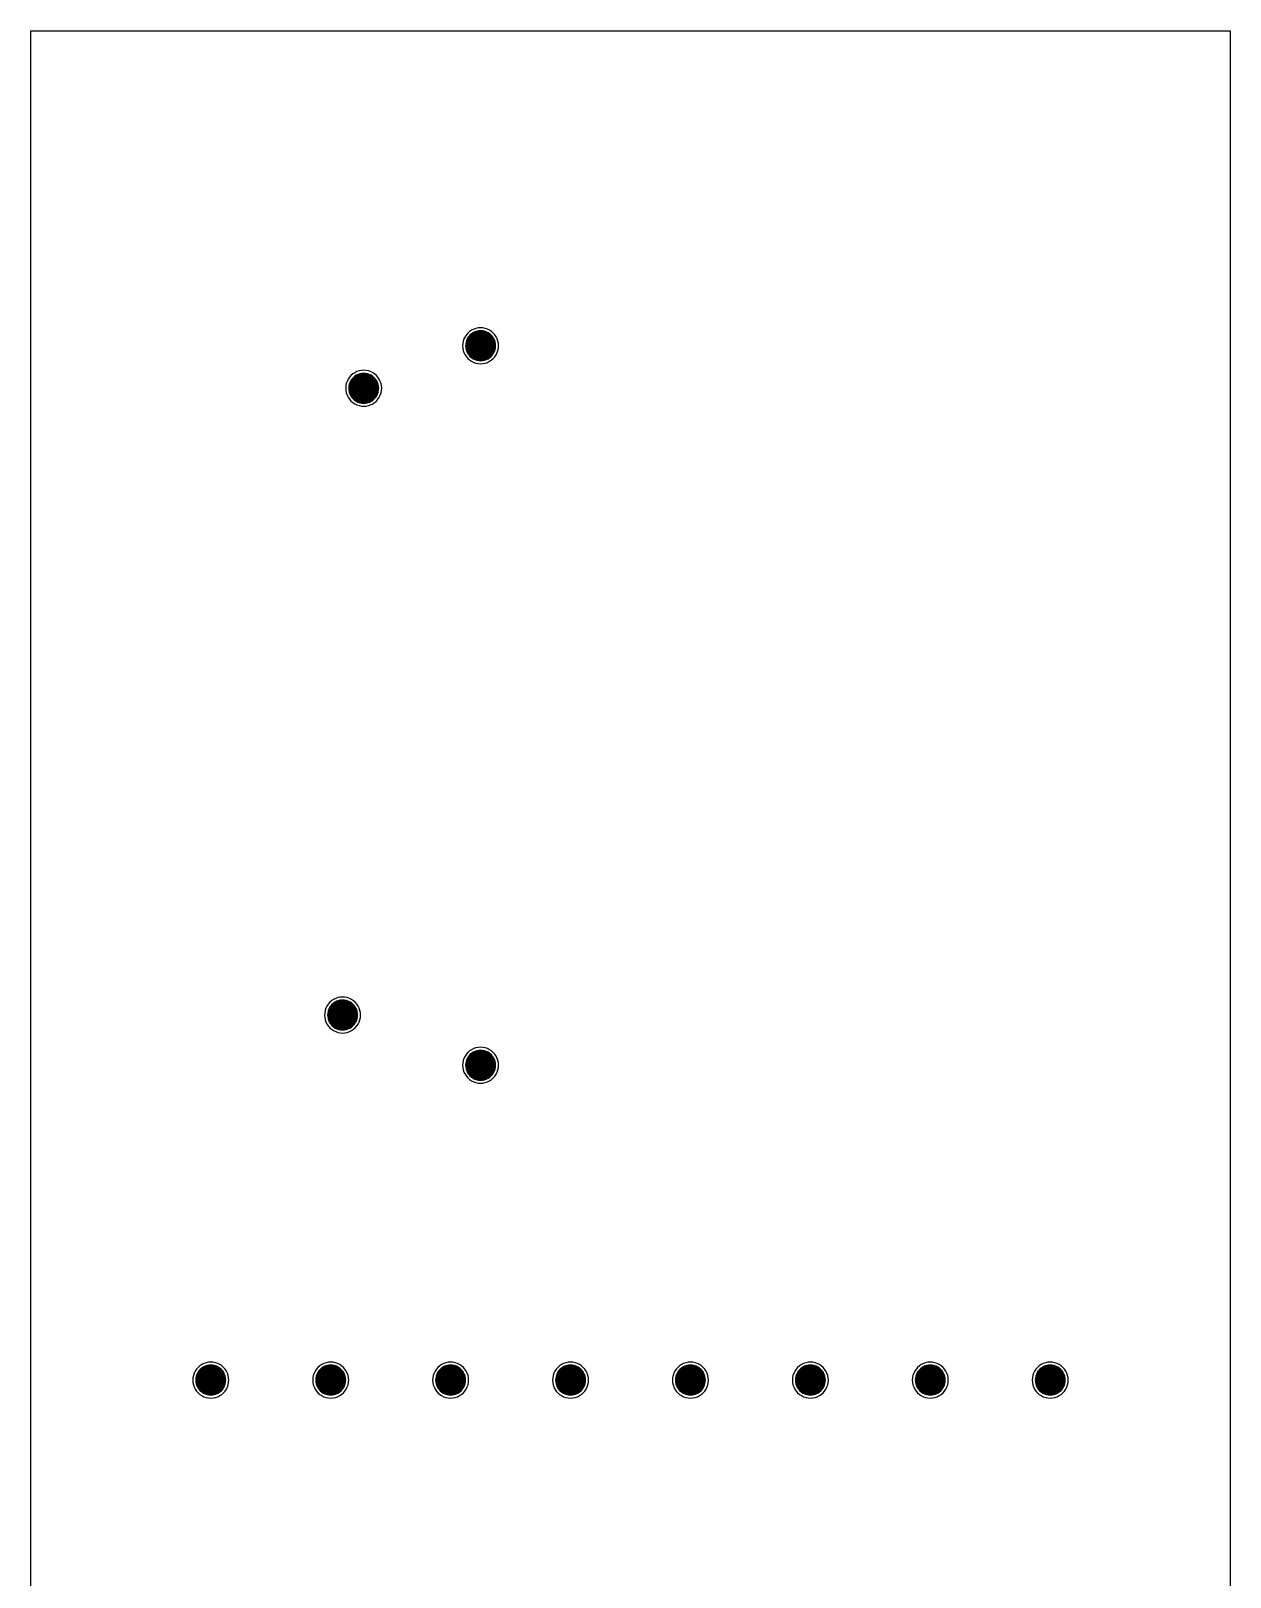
# Model space of a CAD drawing. Extents: x -2 to 177, y -6 to 16.
# Drawn here: x 168 to 172, y -0.66 to 4.5 of the extents above; entities that cross this region are included whole.
import ezdxf

# ---------------------------------------------------------------- set-up
doc = ezdxf.new("R2010")
doc.units = 0
for name, color, linetype in [('Outline', 1, 'continuous'), ('P12', 225, 'continuous'), ('V12', 96, 'continuous')]:
    doc.layers.add(name, color=color, linetype=linetype)

msp = doc.modelspace()

# ---------------------------------------------------------------- linework, layer by layer
at = {"layer": 'Outline'}
msp.add_lwpolyline([(172, 4.5), (172, -4.5), (168, -4.5), (168, 4.5)], close=True, dxfattribs=at)
at = {"layer": 'P12'}
for points in [[(169.56, 3.45), (169.5595, 3.4578), (169.558, 3.4655), (169.5554, 3.473), (169.552, 3.48), (169.5476, 3.4865), (169.5424, 3.4924), (169.5365, 3.4976), (169.53, 3.502), (169.523, 3.5054), (169.5155, 3.508), (169.5078, 3.5095), (169.5, 3.51), (169.4922, 3.5095), (169.4845, 3.508), (169.477, 3.5054), (169.47, 3.502), (169.4635, 3.4976), (169.4576, 3.4924), (169.4524, 3.4865), (169.448, 3.48), (169.4446, 3.473), (169.442, 3.4655), (169.4405, 3.4578), (169.44, 3.45), (169.4405, 3.4422), (169.442, 3.4345), (169.4446, 3.427), (169.448, 3.42), (169.4524, 3.4135), (169.4576, 3.4076), (169.4635, 3.4024), (169.47, 3.398), (169.477, 3.3946), (169.4845, 3.392), (169.4922, 3.3905), (169.5, 3.39), (169.5078, 3.3905), (169.5155, 3.392), (169.523, 3.3946), (169.53, 3.398), (169.5365, 3.4024), (169.5424, 3.4076), (169.5476, 3.4135), (169.552, 3.42), (169.5554, 3.427), (169.558, 3.4345), (169.5595, 3.4422), (169.56, 3.45)], [(169.17, 3.3081), (169.1695, 3.3159), (169.168, 3.3236), (169.1655, 3.331), (169.162, 3.3381), (169.1576, 3.3446), (169.1525, 3.3505), (169.1466, 3.3557), (169.14, 3.36), (169.133, 3.3635), (169.1256, 3.366), (169.1179, 3.3675), (169.11, 3.3681), (169.1022, 3.3675), (169.0945, 3.366), (169.0871, 3.3635), (169.08, 3.36), (169.0735, 3.3557), (169.0676, 3.3505), (169.0624, 3.3446), (169.0581, 3.3381), (169.0546, 3.331), (169.0521, 3.3236), (169.0505, 3.3159), (169.05, 3.3081), (169.0505, 3.3002), (169.0521, 3.2925), (169.0546, 3.2851), (169.0581, 3.2781), (169.0624, 3.2715), (169.0676, 3.2656), (169.0735, 3.2605), (169.08, 3.2561), (169.0871, 3.2526), (169.0945, 3.2501), (169.1022, 3.2486), (169.11, 3.2481), (169.1179, 3.2486), (169.1256, 3.2501), (169.133, 3.2526), (169.14, 3.2561), (169.1466, 3.2605), (169.1525, 3.2656), (169.1576, 3.2715), (169.162, 3.2781), (169.1655, 3.2851), (169.168, 3.2925), (169.1695, 3.3002), (169.17, 3.3081)], [(169.0996, 1.2176), (169.099, 1.2254), (169.0975, 1.2331), (169.095, 1.2406), (169.0915, 1.2476), (169.0872, 1.2541), (169.082, 1.26), (169.0761, 1.2652), (169.0696, 1.2696), (169.0625, 1.273), (169.0551, 1.2755), (169.0474, 1.2771), (169.0396, 1.2776), (169.0317, 1.2771), (169.024, 1.2755), (169.0166, 1.273), (169.0096, 1.2696), (169.003, 1.2652), (168.9971, 1.26), (168.9919, 1.2541), (168.9876, 1.2476), (168.9841, 1.2406), (168.9816, 1.2331), (168.9801, 1.2254), (168.9796, 1.2176), (168.9801, 1.2098), (168.9816, 1.2021), (168.9841, 1.1946), (168.9876, 1.1876), (168.9919, 1.1811), (168.9971, 1.1752), (169.003, 1.17), (169.0096, 1.1656), (169.0166, 1.1622), (169.024, 1.1596), (169.0317, 1.1581), (169.0396, 1.1576), (169.0474, 1.1581), (169.0551, 1.1596), (169.0625, 1.1622), (169.0696, 1.1656), (169.0761, 1.17), (169.082, 1.1752), (169.0872, 1.1811), (169.0915, 1.1876), (169.095, 1.1946), (169.0975, 1.2021), (169.099, 1.2098), (169.0996, 1.2176)], [(169.56, 1.05), (169.5595, 1.0578), (169.558, 1.0655), (169.5554, 1.073), (169.552, 1.08), (169.5476, 1.0865), (169.5424, 1.0924), (169.5365, 1.0976), (169.53, 1.102), (169.523, 1.1054), (169.5155, 1.108), (169.5078, 1.1095), (169.5, 1.11), (169.4922, 1.1095), (169.4845, 1.108), (169.477, 1.1054), (169.47, 1.102), (169.4635, 1.0976), (169.4576, 1.0924), (169.4524, 1.0865), (169.448, 1.08), (169.4446, 1.073), (169.442, 1.0655), (169.4405, 1.0578), (169.44, 1.05), (169.4405, 1.0422), (169.442, 1.0345), (169.4446, 1.027), (169.448, 1.02), (169.4524, 1.0135), (169.4576, 1.0076), (169.4635, 1.0024), (169.47, 0.998), (169.477, 0.9946), (169.4845, 0.992), (169.4922, 0.9905), (169.5, 0.99), (169.5078, 0.9905), (169.5155, 0.992), (169.523, 0.9946), (169.53, 0.998), (169.5365, 1.0024), (169.5424, 1.0076), (169.5476, 1.0135), (169.552, 1.02), (169.5554, 1.027), (169.558, 1.0345), (169.5595, 1.0422), (169.56, 1.05)], [(168.66, 0), (168.6595, 0.0078), (168.658, 0.0155), (168.6554, 0.023), (168.652, 0.03), (168.6476, 0.0365), (168.6424, 0.0424), (168.6365, 0.0476), (168.63, 0.052), (168.623, 0.0554), (168.6155, 0.058), (168.6078, 0.0595), (168.6, 0.06), (168.5922, 0.0595), (168.5845, 0.058), (168.577, 0.0554), (168.57, 0.052), (168.5635, 0.0476), (168.5576, 0.0424), (168.5524, 0.0365), (168.548, 0.03), (168.5446, 0.023), (168.542, 0.0155), (168.5405, 0.0078), (168.54, 0), (168.5405, -0.0078), (168.542, -0.0155), (168.5446, -0.023), (168.548, -0.03), (168.5524, -0.0365), (168.5576, -0.0424), (168.5635, -0.0476), (168.57, -0.052), (168.577, -0.0554), (168.5845, -0.058), (168.5922, -0.0595), (168.6, -0.06), (168.6078, -0.0595), (168.6155, -0.058), (168.623, -0.0554), (168.63, -0.052), (168.6365, -0.0476), (168.6424, -0.0424), (168.6476, -0.0365), (168.652, -0.03), (168.6554, -0.023), (168.658, -0.0155), (168.6595, -0.0078), (168.66, 0)], [(169.06, 0), (169.0595, 0.0078), (169.058, 0.0155), (169.0554, 0.023), (169.052, 0.03), (169.0476, 0.0365), (169.0424, 0.0424), (169.0365, 0.0476), (169.03, 0.052), (169.023, 0.0554), (169.0155, 0.058), (169.0078, 0.0595), (169, 0.06), (168.9922, 0.0595), (168.9845, 0.058), (168.977, 0.0554), (168.97, 0.052), (168.9635, 0.0476), (168.9576, 0.0424), (168.9524, 0.0365), (168.948, 0.03), (168.9446, 0.023), (168.942, 0.0155), (168.9405, 0.0078), (168.94, 0), (168.9405, -0.0078), (168.942, -0.0155), (168.9446, -0.023), (168.948, -0.03), (168.9524, -0.0365), (168.9576, -0.0424), (168.9635, -0.0476), (168.97, -0.052), (168.977, -0.0554), (168.9845, -0.058), (168.9922, -0.0595), (169, -0.06), (169.0078, -0.0595), (169.0155, -0.058), (169.023, -0.0554), (169.03, -0.052), (169.0365, -0.0476), (169.0424, -0.0424), (169.0476, -0.0365), (169.052, -0.03), (169.0554, -0.023), (169.058, -0.0155), (169.0595, -0.0078), (169.06, 0)], [(169.46, 0), (169.4595, 0.0078), (169.458, 0.0155), (169.4554, 0.023), (169.452, 0.03), (169.4476, 0.0365), (169.4424, 0.0424), (169.4365, 0.0476), (169.43, 0.052), (169.423, 0.0554), (169.4155, 0.058), (169.4078, 0.0595), (169.4, 0.06), (169.3922, 0.0595), (169.3845, 0.058), (169.377, 0.0554), (169.37, 0.052), (169.3635, 0.0476), (169.3576, 0.0424), (169.3524, 0.0365), (169.348, 0.03), (169.3446, 0.023), (169.342, 0.0155), (169.3405, 0.0078), (169.34, 0), (169.3405, -0.0078), (169.342, -0.0155), (169.3446, -0.023), (169.348, -0.03), (169.3524, -0.0365), (169.3576, -0.0424), (169.3635, -0.0476), (169.37, -0.052), (169.377, -0.0554), (169.3845, -0.058), (169.3922, -0.0595), (169.4, -0.06), (169.4078, -0.0595), (169.4155, -0.058), (169.423, -0.0554), (169.43, -0.052), (169.4365, -0.0476), (169.4424, -0.0424), (169.4476, -0.0365), (169.452, -0.03), (169.4554, -0.023), (169.458, -0.0155), (169.4595, -0.0078), (169.46, 0)], [(169.86, 0), (169.8595, 0.0078), (169.858, 0.0155), (169.8554, 0.023), (169.852, 0.03), (169.8476, 0.0365), (169.8424, 0.0424), (169.8365, 0.0476), (169.83, 0.052), (169.823, 0.0554), (169.8155, 0.058), (169.8078, 0.0595), (169.8, 0.06), (169.7922, 0.0595), (169.7845, 0.058), (169.777, 0.0554), (169.77, 0.052), (169.7635, 0.0476), (169.7576, 0.0424), (169.7524, 0.0365), (169.748, 0.03), (169.7446, 0.023), (169.742, 0.0155), (169.7405, 0.0078), (169.74, 0), (169.7405, -0.0078), (169.742, -0.0155), (169.7446, -0.023), (169.748, -0.03), (169.7524, -0.0365), (169.7576, -0.0424), (169.7635, -0.0476), (169.77, -0.052), (169.777, -0.0554), (169.7845, -0.058), (169.7922, -0.0595), (169.8, -0.06), (169.8078, -0.0595), (169.8155, -0.058), (169.823, -0.0554), (169.83, -0.052), (169.8365, -0.0476), (169.8424, -0.0424), (169.8476, -0.0365), (169.852, -0.03), (169.8554, -0.023), (169.858, -0.0155), (169.8595, -0.0078), (169.86, 0)], [(170.26, 0), (170.2595, 0.0078), (170.258, 0.0155), (170.2554, 0.023), (170.252, 0.03), (170.2476, 0.0365), (170.2424, 0.0424), (170.2365, 0.0476), (170.23, 0.052), (170.223, 0.0554), (170.2155, 0.058), (170.2078, 0.0595), (170.2, 0.06), (170.1922, 0.0595), (170.1845, 0.058), (170.177, 0.0554), (170.17, 0.052), (170.1635, 0.0476), (170.1576, 0.0424), (170.1524, 0.0365), (170.148, 0.03), (170.1446, 0.023), (170.142, 0.0155), (170.1405, 0.0078), (170.14, 0), (170.1405, -0.0078), (170.142, -0.0155), (170.1446, -0.023), (170.148, -0.03), (170.1524, -0.0365), (170.1576, -0.0424), (170.1635, -0.0476), (170.17, -0.052), (170.177, -0.0554), (170.1845, -0.058), (170.1922, -0.0595), (170.2, -0.06), (170.2078, -0.0595), (170.2155, -0.058), (170.223, -0.0554), (170.23, -0.052), (170.2365, -0.0476), (170.2424, -0.0424), (170.2476, -0.0365), (170.252, -0.03), (170.2554, -0.023), (170.258, -0.0155), (170.2595, -0.0078), (170.26, 0)], [(170.66, 0), (170.6595, 0.0078), (170.658, 0.0155), (170.6554, 0.023), (170.652, 0.03), (170.6476, 0.0365), (170.6424, 0.0424), (170.6365, 0.0476), (170.63, 0.052), (170.623, 0.0554), (170.6155, 0.058), (170.6078, 0.0595), (170.6, 0.06), (170.5922, 0.0595), (170.5845, 0.058), (170.577, 0.0554), (170.57, 0.052), (170.5635, 0.0476), (170.5576, 0.0424), (170.5524, 0.0365), (170.548, 0.03), (170.5446, 0.023), (170.542, 0.0155), (170.5405, 0.0078), (170.54, 0), (170.5405, -0.0078), (170.542, -0.0155), (170.5446, -0.023), (170.548, -0.03), (170.5524, -0.0365), (170.5576, -0.0424), (170.5635, -0.0476), (170.57, -0.052), (170.577, -0.0554), (170.5845, -0.058), (170.5922, -0.0595), (170.6, -0.06), (170.6078, -0.0595), (170.6155, -0.058), (170.623, -0.0554), (170.63, -0.052), (170.6365, -0.0476), (170.6424, -0.0424), (170.6476, -0.0365), (170.652, -0.03), (170.6554, -0.023), (170.658, -0.0155), (170.6595, -0.0078), (170.66, 0)], [(171.06, 0), (171.0595, 0.0078), (171.058, 0.0155), (171.0554, 0.023), (171.052, 0.03), (171.0476, 0.0365), (171.0424, 0.0424), (171.0365, 0.0476), (171.03, 0.052), (171.023, 0.0554), (171.0155, 0.058), (171.0078, 0.0595), (171, 0.06), (170.9922, 0.0595), (170.9845, 0.058), (170.977, 0.0554), (170.97, 0.052), (170.9635, 0.0476), (170.9576, 0.0424), (170.9524, 0.0365), (170.948, 0.03), (170.9446, 0.023), (170.942, 0.0155), (170.9405, 0.0078), (170.94, 0), (170.9405, -0.0078), (170.942, -0.0155), (170.9446, -0.023), (170.948, -0.03), (170.9524, -0.0365), (170.9576, -0.0424), (170.9635, -0.0476), (170.97, -0.052), (170.977, -0.0554), (170.9845, -0.058), (170.9922, -0.0595), (171, -0.06), (171.0078, -0.0595), (171.0155, -0.058), (171.023, -0.0554), (171.03, -0.052), (171.0365, -0.0476), (171.0424, -0.0424), (171.0476, -0.0365), (171.052, -0.03), (171.0554, -0.023), (171.058, -0.0155), (171.0595, -0.0078), (171.06, 0)], [(171.46, 0), (171.4595, 0.0078), (171.458, 0.0155), (171.4554, 0.023), (171.452, 0.03), (171.4476, 0.0365), (171.4424, 0.0424), (171.4365, 0.0476), (171.43, 0.052), (171.423, 0.0554), (171.4155, 0.058), (171.4078, 0.0595), (171.4, 0.06), (171.3922, 0.0595), (171.3845, 0.058), (171.377, 0.0554), (171.37, 0.052), (171.3635, 0.0476), (171.3576, 0.0424), (171.3524, 0.0365), (171.348, 0.03), (171.3446, 0.023), (171.342, 0.0155), (171.3405, 0.0078), (171.34, 0), (171.3405, -0.0078), (171.342, -0.0155), (171.3446, -0.023), (171.348, -0.03), (171.3524, -0.0365), (171.3576, -0.0424), (171.3635, -0.0476), (171.37, -0.052), (171.377, -0.0554), (171.3845, -0.058), (171.3922, -0.0595), (171.4, -0.06), (171.4078, -0.0595), (171.4155, -0.058), (171.423, -0.0554), (171.43, -0.052), (171.4365, -0.0476), (171.4424, -0.0424), (171.4476, -0.0365), (171.452, -0.03), (171.4554, -0.023), (171.458, -0.0155), (171.4595, -0.0078), (171.46, 0)]]:
    msp.add_lwpolyline(points, close=True, dxfattribs=at)
at = {"layer": 'V12'}
for points in [[(169.55, 3.45), (169.5496, 3.4565), (169.5483, 3.4629), (169.5462, 3.4691), (169.5433, 3.475), (169.5397, 3.4804), (169.5354, 3.4854), (169.5304, 3.4897), (169.525, 3.4933), (169.5191, 3.4962), (169.5129, 3.4983), (169.5065, 3.4996), (169.5, 3.5), (169.4935, 3.4996), (169.4871, 3.4983), (169.4809, 3.4962), (169.475, 3.4933), (169.4696, 3.4897), (169.4646, 3.4854), (169.4603, 3.4804), (169.4567, 3.475), (169.4538, 3.4691), (169.4517, 3.4629), (169.4504, 3.4565), (169.45, 3.45), (169.4504, 3.4435), (169.4517, 3.4371), (169.4538, 3.4309), (169.4567, 3.425), (169.4603, 3.4196), (169.4646, 3.4146), (169.4696, 3.4103), (169.475, 3.4067), (169.4809, 3.4038), (169.4871, 3.4017), (169.4935, 3.4004), (169.5, 3.4), (169.5065, 3.4004), (169.5129, 3.4017), (169.5191, 3.4038), (169.525, 3.4067), (169.5304, 3.4103), (169.5354, 3.4146), (169.5397, 3.4196), (169.5433, 3.425), (169.5462, 3.4309), (169.5483, 3.4371), (169.5496, 3.4435), (169.55, 3.45)], [(169.16, 3.3081), (169.1596, 3.3146), (169.1583, 3.321), (169.1562, 3.3272), (169.1533, 3.3331), (169.1497, 3.3385), (169.1454, 3.3434), (169.1405, 3.3477), (169.135, 3.3514), (169.1292, 3.3543), (169.123, 3.3564), (169.1166, 3.3576), (169.11, 3.3581), (169.1035, 3.3576), (169.0971, 3.3564), (169.0909, 3.3543), (169.085, 3.3514), (169.0796, 3.3477), (169.0747, 3.3434), (169.0704, 3.3385), (169.0667, 3.3331), (169.0638, 3.3272), (169.0617, 3.321), (169.0605, 3.3146), (169.06, 3.3081), (169.0605, 3.3015), (169.0617, 3.2951), (169.0638, 3.2889), (169.0667, 3.2831), (169.0704, 3.2776), (169.0747, 3.2727), (169.0796, 3.2684), (169.085, 3.2648), (169.0909, 3.2619), (169.0971, 3.2598), (169.1035, 3.2585), (169.11, 3.2581), (169.1166, 3.2585), (169.123, 3.2598), (169.1292, 3.2619), (169.135, 3.2648), (169.1405, 3.2684), (169.1454, 3.2727), (169.1497, 3.2776), (169.1533, 3.2831), (169.1562, 3.2889), (169.1583, 3.2951), (169.1596, 3.3015), (169.16, 3.3081)], [(169.0896, 1.2176), (169.0891, 1.2241), (169.0878, 1.2305), (169.0857, 1.2367), (169.0829, 1.2426), (169.0792, 1.248), (169.0749, 1.2529), (169.07, 1.2573), (169.0646, 1.2609), (169.0587, 1.2638), (169.0525, 1.2659), (169.0461, 1.2672), (169.0396, 1.2676), (169.033, 1.2672), (169.0266, 1.2659), (169.0204, 1.2638), (169.0146, 1.2609), (169.0091, 1.2573), (169.0042, 1.2529), (168.9999, 1.248), (168.9962, 1.2426), (168.9934, 1.2367), (168.9913, 1.2305), (168.99, 1.2241), (168.9896, 1.2176), (168.99, 1.2111), (168.9913, 1.2046), (168.9934, 1.1985), (168.9962, 1.1926), (168.9999, 1.1872), (169.0042, 1.1822), (169.0091, 1.1779), (169.0146, 1.1743), (169.0204, 1.1714), (169.0266, 1.1693), (169.033, 1.168), (169.0396, 1.1676), (169.0461, 1.168), (169.0525, 1.1693), (169.0587, 1.1714), (169.0646, 1.1743), (169.07, 1.1779), (169.0749, 1.1822), (169.0792, 1.1872), (169.0829, 1.1926), (169.0857, 1.1985), (169.0878, 1.2046), (169.0891, 1.2111), (169.0896, 1.2176)], [(169.55, 1.05), (169.5496, 1.0565), (169.5483, 1.0629), (169.5462, 1.0691), (169.5433, 1.075), (169.5397, 1.0804), (169.5354, 1.0854), (169.5304, 1.0897), (169.525, 1.0933), (169.5191, 1.0962), (169.5129, 1.0983), (169.5065, 1.0996), (169.5, 1.1), (169.4935, 1.0996), (169.4871, 1.0983), (169.4809, 1.0962), (169.475, 1.0933), (169.4696, 1.0897), (169.4646, 1.0854), (169.4603, 1.0804), (169.4567, 1.075), (169.4538, 1.0691), (169.4517, 1.0629), (169.4504, 1.0565), (169.45, 1.05), (169.4504, 1.0435), (169.4517, 1.0371), (169.4538, 1.0309), (169.4567, 1.025), (169.4603, 1.0196), (169.4646, 1.0146), (169.4696, 1.0103), (169.475, 1.0067), (169.4809, 1.0038), (169.4871, 1.0017), (169.4935, 1.0004), (169.5, 1), (169.5065, 1.0004), (169.5129, 1.0017), (169.5191, 1.0038), (169.525, 1.0067), (169.5304, 1.0103), (169.5354, 1.0146), (169.5397, 1.0196), (169.5433, 1.025), (169.5462, 1.0309), (169.5483, 1.0371), (169.5496, 1.0435), (169.55, 1.05)], [(168.65, 0), (168.6496, 0.0065), (168.6483, 0.0129), (168.6462, 0.0191), (168.6433, 0.025), (168.6397, 0.0304), (168.6354, 0.0354), (168.6304, 0.0397), (168.625, 0.0433), (168.6191, 0.0462), (168.6129, 0.0483), (168.6065, 0.0496), (168.6, 0.05), (168.5935, 0.0496), (168.5871, 0.0483), (168.5809, 0.0462), (168.575, 0.0433), (168.5696, 0.0397), (168.5646, 0.0354), (168.5603, 0.0304), (168.5567, 0.025), (168.5538, 0.0191), (168.5517, 0.0129), (168.5504, 0.0065), (168.55, 0), (168.5504, -0.0065), (168.5517, -0.0129), (168.5538, -0.0191), (168.5567, -0.025), (168.5603, -0.0304), (168.5646, -0.0354), (168.5696, -0.0397), (168.575, -0.0433), (168.5809, -0.0462), (168.5871, -0.0483), (168.5935, -0.0496), (168.6, -0.05), (168.6065, -0.0496), (168.6129, -0.0483), (168.6191, -0.0462), (168.625, -0.0433), (168.6304, -0.0397), (168.6354, -0.0354), (168.6397, -0.0304), (168.6433, -0.025), (168.6462, -0.0191), (168.6483, -0.0129), (168.6496, -0.0065), (168.65, 0)], [(169.05, 0), (169.0496, 0.0065), (169.0483, 0.0129), (169.0462, 0.0191), (169.0433, 0.025), (169.0397, 0.0304), (169.0354, 0.0354), (169.0304, 0.0397), (169.025, 0.0433), (169.0191, 0.0462), (169.0129, 0.0483), (169.0065, 0.0496), (169, 0.05), (168.9935, 0.0496), (168.9871, 0.0483), (168.9809, 0.0462), (168.975, 0.0433), (168.9696, 0.0397), (168.9646, 0.0354), (168.9603, 0.0304), (168.9567, 0.025), (168.9538, 0.0191), (168.9517, 0.0129), (168.9504, 0.0065), (168.95, 0), (168.9504, -0.0065), (168.9517, -0.0129), (168.9538, -0.0191), (168.9567, -0.025), (168.9603, -0.0304), (168.9646, -0.0354), (168.9696, -0.0397), (168.975, -0.0433), (168.9809, -0.0462), (168.9871, -0.0483), (168.9935, -0.0496), (169, -0.05), (169.0065, -0.0496), (169.0129, -0.0483), (169.0191, -0.0462), (169.025, -0.0433), (169.0304, -0.0397), (169.0354, -0.0354), (169.0397, -0.0304), (169.0433, -0.025), (169.0462, -0.0191), (169.0483, -0.0129), (169.0496, -0.0065), (169.05, 0)], [(169.45, 0), (169.4496, 0.0065), (169.4483, 0.0129), (169.4462, 0.0191), (169.4433, 0.025), (169.4397, 0.0304), (169.4354, 0.0354), (169.4304, 0.0397), (169.425, 0.0433), (169.4191, 0.0462), (169.4129, 0.0483), (169.4065, 0.0496), (169.4, 0.05), (169.3935, 0.0496), (169.3871, 0.0483), (169.3809, 0.0462), (169.375, 0.0433), (169.3696, 0.0397), (169.3646, 0.0354), (169.3603, 0.0304), (169.3567, 0.025), (169.3538, 0.0191), (169.3517, 0.0129), (169.3504, 0.0065), (169.35, 0), (169.3504, -0.0065), (169.3517, -0.0129), (169.3538, -0.0191), (169.3567, -0.025), (169.3603, -0.0304), (169.3646, -0.0354), (169.3696, -0.0397), (169.375, -0.0433), (169.3809, -0.0462), (169.3871, -0.0483), (169.3935, -0.0496), (169.4, -0.05), (169.4065, -0.0496), (169.4129, -0.0483), (169.4191, -0.0462), (169.425, -0.0433), (169.4304, -0.0397), (169.4354, -0.0354), (169.4397, -0.0304), (169.4433, -0.025), (169.4462, -0.0191), (169.4483, -0.0129), (169.4496, -0.0065), (169.45, 0)], [(169.85, 0), (169.8496, 0.0065), (169.8483, 0.0129), (169.8462, 0.0191), (169.8433, 0.025), (169.8397, 0.0304), (169.8354, 0.0354), (169.8304, 0.0397), (169.825, 0.0433), (169.8191, 0.0462), (169.8129, 0.0483), (169.8065, 0.0496), (169.8, 0.05), (169.7935, 0.0496), (169.7871, 0.0483), (169.7809, 0.0462), (169.775, 0.0433), (169.7696, 0.0397), (169.7646, 0.0354), (169.7603, 0.0304), (169.7567, 0.025), (169.7538, 0.0191), (169.7517, 0.0129), (169.7504, 0.0065), (169.75, 0), (169.7504, -0.0065), (169.7517, -0.0129), (169.7538, -0.0191), (169.7567, -0.025), (169.7603, -0.0304), (169.7646, -0.0354), (169.7696, -0.0397), (169.775, -0.0433), (169.7809, -0.0462), (169.7871, -0.0483), (169.7935, -0.0496), (169.8, -0.05), (169.8065, -0.0496), (169.8129, -0.0483), (169.8191, -0.0462), (169.825, -0.0433), (169.8304, -0.0397), (169.8354, -0.0354), (169.8397, -0.0304), (169.8433, -0.025), (169.8462, -0.0191), (169.8483, -0.0129), (169.8496, -0.0065), (169.85, 0)], [(170.25, 0), (170.2496, 0.0065), (170.2483, 0.0129), (170.2462, 0.0191), (170.2433, 0.025), (170.2397, 0.0304), (170.2354, 0.0354), (170.2304, 0.0397), (170.225, 0.0433), (170.2191, 0.0462), (170.2129, 0.0483), (170.2065, 0.0496), (170.2, 0.05), (170.1935, 0.0496), (170.1871, 0.0483), (170.1809, 0.0462), (170.175, 0.0433), (170.1696, 0.0397), (170.1646, 0.0354), (170.1603, 0.0304), (170.1567, 0.025), (170.1538, 0.0191), (170.1517, 0.0129), (170.1504, 0.0065), (170.15, 0), (170.1504, -0.0065), (170.1517, -0.0129), (170.1538, -0.0191), (170.1567, -0.025), (170.1603, -0.0304), (170.1646, -0.0354), (170.1696, -0.0397), (170.175, -0.0433), (170.1809, -0.0462), (170.1871, -0.0483), (170.1935, -0.0496), (170.2, -0.05), (170.2065, -0.0496), (170.2129, -0.0483), (170.2191, -0.0462), (170.225, -0.0433), (170.2304, -0.0397), (170.2354, -0.0354), (170.2397, -0.0304), (170.2433, -0.025), (170.2462, -0.0191), (170.2483, -0.0129), (170.2496, -0.0065), (170.25, 0)], [(170.65, 0), (170.6496, 0.0065), (170.6483, 0.0129), (170.6462, 0.0191), (170.6433, 0.025), (170.6397, 0.0304), (170.6354, 0.0354), (170.6304, 0.0397), (170.625, 0.0433), (170.6191, 0.0462), (170.6129, 0.0483), (170.6065, 0.0496), (170.6, 0.05), (170.5935, 0.0496), (170.5871, 0.0483), (170.5809, 0.0462), (170.575, 0.0433), (170.5696, 0.0397), (170.5646, 0.0354), (170.5603, 0.0304), (170.5567, 0.025), (170.5538, 0.0191), (170.5517, 0.0129), (170.5504, 0.0065), (170.55, 0), (170.5504, -0.0065), (170.5517, -0.0129), (170.5538, -0.0191), (170.5567, -0.025), (170.5603, -0.0304), (170.5646, -0.0354), (170.5696, -0.0397), (170.575, -0.0433), (170.5809, -0.0462), (170.5871, -0.0483), (170.5935, -0.0496), (170.6, -0.05), (170.6065, -0.0496), (170.6129, -0.0483), (170.6191, -0.0462), (170.625, -0.0433), (170.6304, -0.0397), (170.6354, -0.0354), (170.6397, -0.0304), (170.6433, -0.025), (170.6462, -0.0191), (170.6483, -0.0129), (170.6496, -0.0065), (170.65, 0)], [(171.05, 0), (171.0496, 0.0065), (171.0483, 0.0129), (171.0462, 0.0191), (171.0433, 0.025), (171.0397, 0.0304), (171.0354, 0.0354), (171.0304, 0.0397), (171.025, 0.0433), (171.0191, 0.0462), (171.0129, 0.0483), (171.0065, 0.0496), (171, 0.05), (170.9935, 0.0496), (170.9871, 0.0483), (170.9809, 0.0462), (170.975, 0.0433), (170.9696, 0.0397), (170.9646, 0.0354), (170.9603, 0.0304), (170.9567, 0.025), (170.9538, 0.0191), (170.9517, 0.0129), (170.9504, 0.0065), (170.95, 0), (170.9504, -0.0065), (170.9517, -0.0129), (170.9538, -0.0191), (170.9567, -0.025), (170.9603, -0.0304), (170.9646, -0.0354), (170.9696, -0.0397), (170.975, -0.0433), (170.9809, -0.0462), (170.9871, -0.0483), (170.9935, -0.0496), (171, -0.05), (171.0065, -0.0496), (171.0129, -0.0483), (171.0191, -0.0462), (171.025, -0.0433), (171.0304, -0.0397), (171.0354, -0.0354), (171.0397, -0.0304), (171.0433, -0.025), (171.0462, -0.0191), (171.0483, -0.0129), (171.0496, -0.0065), (171.05, 0)], [(171.45, 0), (171.4496, 0.0065), (171.4483, 0.0129), (171.4462, 0.0191), (171.4433, 0.025), (171.4397, 0.0304), (171.4354, 0.0354), (171.4304, 0.0397), (171.425, 0.0433), (171.4191, 0.0462), (171.4129, 0.0483), (171.4065, 0.0496), (171.4, 0.05), (171.3935, 0.0496), (171.3871, 0.0483), (171.3809, 0.0462), (171.375, 0.0433), (171.3696, 0.0397), (171.3646, 0.0354), (171.3603, 0.0304), (171.3567, 0.025), (171.3538, 0.0191), (171.3517, 0.0129), (171.3504, 0.0065), (171.35, 0), (171.3504, -0.0065), (171.3517, -0.0129), (171.3538, -0.0191), (171.3567, -0.025), (171.3603, -0.0304), (171.3646, -0.0354), (171.3696, -0.0397), (171.375, -0.0433), (171.3809, -0.0462), (171.3871, -0.0483), (171.3935, -0.0496), (171.4, -0.05), (171.4065, -0.0496), (171.4129, -0.0483), (171.4191, -0.0462), (171.425, -0.0433), (171.4304, -0.0397), (171.4354, -0.0354), (171.4397, -0.0304), (171.4433, -0.025), (171.4462, -0.0191), (171.4483, -0.0129), (171.4496, -0.0065), (171.45, 0)]]:
    msp.add_lwpolyline(points, close=True, dxfattribs=at)
for points in [[(169.4538, 3.4691), (169.45, 3.45), (169.5, 3.45)], [(169.4646, 3.4854), (169.4538, 3.4691), (169.5, 3.45)], [(169.4809, 3.4962), (169.4646, 3.4854), (169.5, 3.45)], [(169.5, 3.5), (169.4809, 3.4962), (169.5, 3.45)], [(169.5191, 3.4962), (169.5, 3.5), (169.5, 3.45)], [(169.5354, 3.4854), (169.5191, 3.4962), (169.5, 3.45)], [(169.5462, 3.4691), (169.5354, 3.4854), (169.5, 3.45)], [(169.55, 3.45), (169.5462, 3.4691), (169.5, 3.45)], [(169.45, 3.45), (169.4538, 3.4309), (169.5, 3.45)], [(169.4538, 3.4309), (169.4646, 3.4146), (169.5, 3.45)], [(169.4646, 3.4146), (169.4809, 3.4038), (169.5, 3.45)], [(169.4809, 3.4038), (169.5, 3.4), (169.5, 3.45)], [(169.5, 3.4), (169.5191, 3.4038), (169.5, 3.45)], [(169.5191, 3.4038), (169.5354, 3.4146), (169.5, 3.45)], [(169.5354, 3.4146), (169.5462, 3.4309), (169.5, 3.45)], [(169.5462, 3.4309), (169.55, 3.45), (169.5, 3.45)], [(169.0909, 3.3543), (169.0747, 3.3434), (169.11, 3.3081)], [(169.11, 3.3581), (169.0909, 3.3543), (169.11, 3.3081)], [(169.1292, 3.3543), (169.11, 3.3581), (169.11, 3.3081)], [(169.1454, 3.3434), (169.1292, 3.3543), (169.11, 3.3081)], [(169.0638, 3.3272), (169.06, 3.3081), (169.11, 3.3081)], [(169.06, 3.3081), (169.0638, 3.2889), (169.11, 3.3081)], [(169.0747, 3.3434), (169.0638, 3.3272), (169.11, 3.3081)], [(169.0638, 3.2889), (169.0747, 3.2727), (169.11, 3.3081)], [(169.0747, 3.2727), (169.0909, 3.2619), (169.11, 3.3081)], [(169.0909, 3.2619), (169.11, 3.2581), (169.11, 3.3081)], [(169.1562, 3.3272), (169.1454, 3.3434), (169.11, 3.3081)], [(169.16, 3.3081), (169.1562, 3.3272), (169.11, 3.3081)], [(169.11, 3.2581), (169.1292, 3.2619), (169.11, 3.3081)], [(169.1292, 3.2619), (169.1454, 3.2727), (169.11, 3.3081)], [(169.1454, 3.2727), (169.1562, 3.2889), (169.11, 3.3081)], [(169.1562, 3.2889), (169.16, 3.3081), (169.11, 3.3081)], [(169.0042, 1.2529), (168.9934, 1.2367), (169.0396, 1.2176)], [(169.0204, 1.2638), (169.0042, 1.2529), (169.0396, 1.2176)], [(169.0396, 1.2676), (169.0204, 1.2638), (169.0396, 1.2176)], [(169.0587, 1.2638), (169.0396, 1.2676), (169.0396, 1.2176)], [(169.0749, 1.2529), (169.0587, 1.2638), (169.0396, 1.2176)], [(169.0857, 1.2367), (169.0749, 1.2529), (169.0396, 1.2176)], [(168.9934, 1.2367), (168.9896, 1.2176), (169.0396, 1.2176)], [(168.9896, 1.2176), (168.9934, 1.1985), (169.0396, 1.2176)], [(168.9934, 1.1985), (169.0042, 1.1822), (169.0396, 1.2176)], [(169.0042, 1.1822), (169.0204, 1.1714), (169.0396, 1.2176)], [(169.0204, 1.1714), (169.0396, 1.1676), (169.0396, 1.2176)], [(169.0896, 1.2176), (169.0857, 1.2367), (169.0396, 1.2176)], [(169.0396, 1.1676), (169.0587, 1.1714), (169.0396, 1.2176)], [(169.0587, 1.1714), (169.0749, 1.1822), (169.0396, 1.2176)], [(169.0749, 1.1822), (169.0857, 1.1985), (169.0396, 1.2176)], [(169.0857, 1.1985), (169.0896, 1.2176), (169.0396, 1.2176)], [(169.4646, 1.0854), (169.4538, 1.0691), (169.5, 1.05)], [(169.4809, 1.0962), (169.4646, 1.0854), (169.5, 1.05)], [(169.5, 1.1), (169.4809, 1.0962), (169.5, 1.05)], [(169.5191, 1.0962), (169.5, 1.1), (169.5, 1.05)], [(169.5354, 1.0854), (169.5191, 1.0962), (169.5, 1.05)], [(169.5462, 1.0691), (169.5354, 1.0854), (169.5, 1.05)], [(169.4538, 1.0691), (169.45, 1.05), (169.5, 1.05)], [(169.45, 1.05), (169.4538, 1.0309), (169.5, 1.05)], [(169.4538, 1.0309), (169.4646, 1.0146), (169.5, 1.05)], [(169.4646, 1.0146), (169.4809, 1.0038), (169.5, 1.05)], [(169.4809, 1.0038), (169.5, 1), (169.5, 1.05)], [(169.55, 1.05), (169.5462, 1.0691), (169.5, 1.05)], [(169.5, 1), (169.5191, 1.0038), (169.5, 1.05)], [(169.5191, 1.0038), (169.5354, 1.0146), (169.5, 1.05)], [(169.5354, 1.0146), (169.5462, 1.0309), (169.5, 1.05)], [(169.5462, 1.0309), (169.55, 1.05), (169.5, 1.05)], [(168.5538, 0.0191), (168.55, 0), (168.6, 0)], [(168.5646, 0.0354), (168.5538, 0.0191), (168.6, 0)], [(168.5809, 0.0462), (168.5646, 0.0354), (168.6, 0)], [(168.6, 0.05), (168.5809, 0.0462), (168.6, 0)], [(168.6191, 0.0462), (168.6, 0.05), (168.6, 0)], [(168.6354, 0.0354), (168.6191, 0.0462), (168.6, 0)], [(168.6462, 0.0191), (168.6354, 0.0354), (168.6, 0)], [(168.65, 0), (168.6462, 0.0191), (168.6, 0)], [(168.9538, 0.0191), (168.95, 0), (169, 0)], [(168.9646, 0.0354), (168.9538, 0.0191), (169, 0)], [(168.9809, 0.0462), (168.9646, 0.0354), (169, 0)], [(169, 0.05), (168.9809, 0.0462), (169, 0)], [(169.0191, 0.0462), (169, 0.05), (169, 0)], [(169.0354, 0.0354), (169.0191, 0.0462), (169, 0)], [(169.0462, 0.0191), (169.0354, 0.0354), (169, 0)], [(169.05, 0), (169.0462, 0.0191), (169, 0)], [(169.3538, 0.0191), (169.35, 0), (169.4, 0)], [(169.3646, 0.0354), (169.3538, 0.0191), (169.4, 0)], [(169.3809, 0.0462), (169.3646, 0.0354), (169.4, 0)], [(169.4, 0.05), (169.3809, 0.0462), (169.4, 0)], [(169.4191, 0.0462), (169.4, 0.05), (169.4, 0)], [(169.4354, 0.0354), (169.4191, 0.0462), (169.4, 0)], [(169.4462, 0.0191), (169.4354, 0.0354), (169.4, 0)], [(169.45, 0), (169.4462, 0.0191), (169.4, 0)], [(169.7538, 0.0191), (169.75, 0), (169.8, 0)], [(169.7646, 0.0354), (169.7538, 0.0191), (169.8, 0)], [(169.7809, 0.0462), (169.7646, 0.0354), (169.8, 0)], [(169.8, 0.05), (169.7809, 0.0462), (169.8, 0)], [(169.8191, 0.0462), (169.8, 0.05), (169.8, 0)], [(169.8354, 0.0354), (169.8191, 0.0462), (169.8, 0)], [(169.8462, 0.0191), (169.8354, 0.0354), (169.8, 0)], [(169.85, 0), (169.8462, 0.0191), (169.8, 0)], [(170.1538, 0.0191), (170.15, 0), (170.2, 0)], [(170.1646, 0.0354), (170.1538, 0.0191), (170.2, 0)], [(170.1809, 0.0462), (170.1646, 0.0354), (170.2, 0)], [(170.2, 0.05), (170.1809, 0.0462), (170.2, 0)], [(170.2191, 0.0462), (170.2, 0.05), (170.2, 0)], [(170.2354, 0.0354), (170.2191, 0.0462), (170.2, 0)], [(170.2462, 0.0191), (170.2354, 0.0354), (170.2, 0)], [(170.25, 0), (170.2462, 0.0191), (170.2, 0)], [(170.5538, 0.0191), (170.55, 0), (170.6, 0)], [(170.5646, 0.0354), (170.5538, 0.0191), (170.6, 0)], [(170.5809, 0.0462), (170.5646, 0.0354), (170.6, 0)], [(170.6, 0.05), (170.5809, 0.0462), (170.6, 0)], [(170.6191, 0.0462), (170.6, 0.05), (170.6, 0)], [(170.6354, 0.0354), (170.6191, 0.0462), (170.6, 0)], [(170.6462, 0.0191), (170.6354, 0.0354), (170.6, 0)], [(170.65, 0), (170.6462, 0.0191), (170.6, 0)], [(170.9538, 0.0191), (170.95, 0), (171, 0)], [(170.9646, 0.0354), (170.9538, 0.0191), (171, 0)], [(170.9809, 0.0462), (170.9646, 0.0354), (171, 0)], [(171, 0.05), (170.9809, 0.0462), (171, 0)], [(171.0191, 0.0462), (171, 0.05), (171, 0)], [(171.0354, 0.0354), (171.0191, 0.0462), (171, 0)], [(171.0462, 0.0191), (171.0354, 0.0354), (171, 0)], [(171.05, 0), (171.0462, 0.0191), (171, 0)], [(171.3538, 0.0191), (171.35, 0), (171.4, 0)], [(171.3646, 0.0354), (171.3538, 0.0191), (171.4, 0)], [(171.3809, 0.0462), (171.3646, 0.0354), (171.4, 0)], [(171.4, 0.05), (171.3809, 0.0462), (171.4, 0)], [(171.4191, 0.0462), (171.4, 0.05), (171.4, 0)], [(171.4354, 0.0354), (171.4191, 0.0462), (171.4, 0)], [(171.4462, 0.0191), (171.4354, 0.0354), (171.4, 0)], [(171.45, 0), (171.4462, 0.0191), (171.4, 0)], [(168.55, 0), (168.5538, -0.0191), (168.6, 0)], [(168.5538, -0.0191), (168.5646, -0.0354), (168.6, 0)], [(168.5646, -0.0354), (168.5809, -0.0462), (168.6, 0)], [(168.5809, -0.0462), (168.6, -0.05), (168.6, 0)], [(168.6, -0.05), (168.6191, -0.0462), (168.6, 0)], [(168.6191, -0.0462), (168.6354, -0.0354), (168.6, 0)], [(168.6354, -0.0354), (168.6462, -0.0191), (168.6, 0)], [(168.6462, -0.0191), (168.65, 0), (168.6, 0)], [(168.95, 0), (168.9538, -0.0191), (169, 0)], [(168.9538, -0.0191), (168.9646, -0.0354), (169, 0)], [(168.9646, -0.0354), (168.9809, -0.0462), (169, 0)], [(168.9809, -0.0462), (169, -0.05), (169, 0)], [(169, -0.05), (169.0191, -0.0462), (169, 0)], [(169.0191, -0.0462), (169.0354, -0.0354), (169, 0)], [(169.0354, -0.0354), (169.0462, -0.0191), (169, 0)], [(169.0462, -0.0191), (169.05, 0), (169, 0)], [(169.35, 0), (169.3538, -0.0191), (169.4, 0)], [(169.3538, -0.0191), (169.3646, -0.0354), (169.4, 0)], [(169.3646, -0.0354), (169.3809, -0.0462), (169.4, 0)], [(169.3809, -0.0462), (169.4, -0.05), (169.4, 0)], [(169.4, -0.05), (169.4191, -0.0462), (169.4, 0)], [(169.4191, -0.0462), (169.4354, -0.0354), (169.4, 0)], [(169.4354, -0.0354), (169.4462, -0.0191), (169.4, 0)], [(169.4462, -0.0191), (169.45, 0), (169.4, 0)], [(169.75, 0), (169.7538, -0.0191), (169.8, 0)], [(169.7538, -0.0191), (169.7646, -0.0354), (169.8, 0)], [(169.7646, -0.0354), (169.7809, -0.0462), (169.8, 0)], [(169.7809, -0.0462), (169.8, -0.05), (169.8, 0)], [(169.8, -0.05), (169.8191, -0.0462), (169.8, 0)], [(169.8191, -0.0462), (169.8354, -0.0354), (169.8, 0)], [(169.8354, -0.0354), (169.8462, -0.0191), (169.8, 0)], [(169.8462, -0.0191), (169.85, 0), (169.8, 0)], [(170.15, 0), (170.1538, -0.0191), (170.2, 0)], [(170.1538, -0.0191), (170.1646, -0.0354), (170.2, 0)], [(170.1646, -0.0354), (170.1809, -0.0462), (170.2, 0)], [(170.1809, -0.0462), (170.2, -0.05), (170.2, 0)], [(170.2, -0.05), (170.2191, -0.0462), (170.2, 0)], [(170.2191, -0.0462), (170.2354, -0.0354), (170.2, 0)], [(170.2354, -0.0354), (170.2462, -0.0191), (170.2, 0)], [(170.2462, -0.0191), (170.25, 0), (170.2, 0)], [(170.55, 0), (170.5538, -0.0191), (170.6, 0)], [(170.5538, -0.0191), (170.5646, -0.0354), (170.6, 0)], [(170.5646, -0.0354), (170.5809, -0.0462), (170.6, 0)], [(170.5809, -0.0462), (170.6, -0.05), (170.6, 0)], [(170.6, -0.05), (170.6191, -0.0462), (170.6, 0)], [(170.6191, -0.0462), (170.6354, -0.0354), (170.6, 0)], [(170.6354, -0.0354), (170.6462, -0.0191), (170.6, 0)], [(170.6462, -0.0191), (170.65, 0), (170.6, 0)], [(170.95, 0), (170.9538, -0.0191), (171, 0)], [(170.9538, -0.0191), (170.9646, -0.0354), (171, 0)], [(170.9646, -0.0354), (170.9809, -0.0462), (171, 0)], [(170.9809, -0.0462), (171, -0.05), (171, 0)], [(171, -0.05), (171.0191, -0.0462), (171, 0)], [(171.0191, -0.0462), (171.0354, -0.0354), (171, 0)], [(171.0354, -0.0354), (171.0462, -0.0191), (171, 0)], [(171.0462, -0.0191), (171.05, 0), (171, 0)], [(171.35, 0), (171.3538, -0.0191), (171.4, 0)], [(171.3538, -0.0191), (171.3646, -0.0354), (171.4, 0)], [(171.3646, -0.0354), (171.3809, -0.0462), (171.4, 0)], [(171.3809, -0.0462), (171.4, -0.05), (171.4, 0)], [(171.4, -0.05), (171.4191, -0.0462), (171.4, 0)], [(171.4191, -0.0462), (171.4354, -0.0354), (171.4, 0)], [(171.4354, -0.0354), (171.4462, -0.0191), (171.4, 0)], [(171.4462, -0.0191), (171.45, 0), (171.4, 0)]]:
    msp.add_solid(points, dxfattribs=at)

doc.saveas('drawing.dxf')
